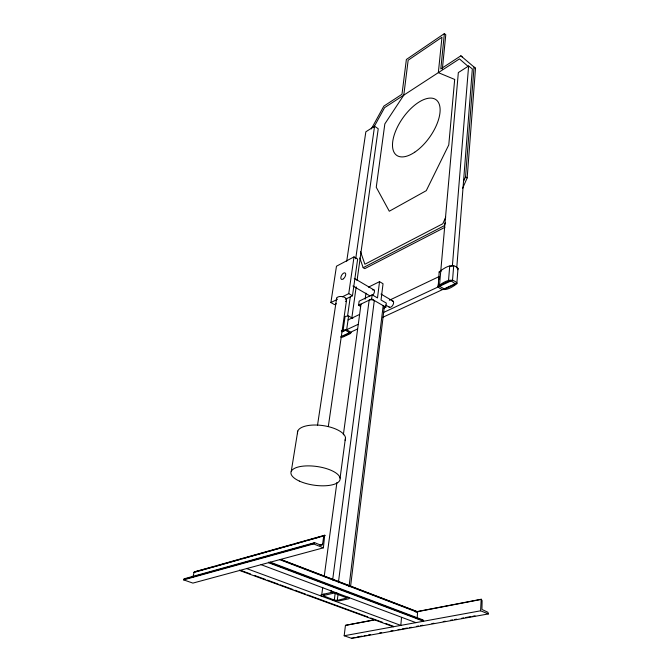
<?xml version="1.0" encoding="UTF-8"?>
<svg xmlns="http://www.w3.org/2000/svg" width="672" height="672" viewBox="0 0 672 672"><rect width="100%" height="100%" fill="white"/><g stroke="black" fill="none" stroke-linecap="round" stroke-linejoin="round"><path stroke-width="1.01" d="M375.262 619.626L345.442 625.363L344.182 635.754L351.792 638.4L488.376 613.931L488.393 613.452L487.796 612.226L481.942 609.437L482.101 600.608L481.186 599.248L415.372 611.906M488.376 613.931L480.581 610.806L481.186 599.248M462.554 188.471L467.166 177.912L475.507 68.3L460.849 55.826L440.807 68.922L444.368 33.6L445.78 34.726L442.361 68.998M456.876 282.946L458.01 268.388C452.466 262.013 444.091 268.136 439.177 271.9L438.178 286.936C443.797 292.967 452.13 287.297 457.153 283.525L456.876 282.946C451.282 276.637 442.882 282.635 437.884 286.364M463.453 181.583L465.562 176.778L474.029 67.124L475.507 68.3M456.742 267.952L472.34 68.922L468.619 65.99L458.338 72.576L439.538 284.886M452.357 266.255L468.619 65.99M423.637 620.768L423.604 621.23L268.472 562.682L268.556 562.187L423.637 620.768L423.066 619.954L270.06 562.094M452.533 280.224L453.709 265.642M448.51 280.678L449.719 266.112M417.169 618.778L417.581 611.747L281.022 559.507M438.455 283.828L438.178 286.936L383.46 312.514M438.816 279.686L439.093 276.578L389.348 300.258M401.528 617.484L400.798 625.397L246.658 568.571M351.792 638.4L351.834 637.972M383.964 308.078L385.829 307.196L386.316 303.089L381.041 300.006L383.04 283.744L379.537 281.66L368.474 287.154M349.045 586.723L383.183 305.668A3.662 1.898 7 0 1 384.224 307.574L350.624 586.001M337.26 600.365L347.08 597.954L334.093 593.099L322.879 595.619L334.295 600.071L337.26 600.365L338.058 594.124M379.537 281.66L377.496 297.94L372.154 294.815L359.15 301.165L358.596 305.264L360.368 306.272M334.295 600.071L335.227 592.805M338.386 582.7L374.304 300.51A3.679 1.924 7.3 0 0 369.155 300.14L332.632 580.045M358.596 305.264L371.616 298.948L372.154 294.815M322.241 596.442A4.301 1.243 7.4 0 1 321.754 594.628L331.002 592.536L331.279 590.453M340.074 478.145L345.484 437.674M365.156 299.183L365.963 293.118M321.754 594.628L322.736 587.362M324.274 575.946L336.899 482.563M343.35 434.834L361.015 304.088A3.654 1.898 7.6 0 0 360.268 305.869M323.61 596.131L323.896 594.056M322.602 544.228L323.753 535.937L324.702 535.231L323.392 547.84L192.898 583.103L183.607 579.869L184.069 578.819L314.647 542.682L321.174 545.303L322.098 545.185L322.602 544.228L319.578 545.051M351.817 318.024L356.177 286.826M357.042 280.594L378.235 128.772L374.573 126.218L365.845 131.804L346.718 261.248M347.6 315.748L350.255 297.1M355.706 258.779L374.573 126.218M341.275 330.943L343.132 330.07L345.097 316.394L348.608 316.025L346.668 329.717L351.246 332.548L349.927 333.799L342.476 337.252M345.316 299.326L352.472 295.772L357.647 259.064L354.026 256.88L336.47 266.221L330.884 302.568L334.58 304.651L336.37 303.761M342.493 296.755L348.751 293.63L354.026 256.88M183.607 579.869L313.597 543.917L314.026 542.758L314.647 542.682M328.331 426.384L346.534 300.233A5.074 2.646 8.3 0 0 341.267 296.486A5.074 2.646 8.3 0 0 336.84 299.544M317.503 425.342L336.655 298.15M291.245 471.458L297.755 431.105M239.686 569.999L239.602 570.486L393.397 626.758L393.439 626.304L385.552 623.414M192.881 577.13L194.183 571.931L324.702 535.231M445.712 217.132L442.823 223.734L364.888 264.23L360.444 251.462M445.393 222.902L444.133 225.784L363.157 267.674L359.814 257.956M371.305 128.948L383.863 106.109L401.982 94.273L406.375 59.48L444.368 33.6M373.666 127.546L384.602 107.646L459.446 58.892L468.544 66.772M457.766 269.741L458.01 268.388M247.96 557.382L248.43 556.979M440.714 271.37L441.462 270.799M444.847 227.354L364.778 268.64L363.157 267.674M330.884 302.568L337.134 299.443M348.054 319.914L359.318 314.555M341.914 331.288L345.534 330.246L349.902 332.984L340.872 337.168M342.014 331.892L345.534 330.246M357.983 324.425L346.668 329.717L343.132 330.07M439.505 286.314L451.172 280.862L455.574 284.054L444.688 289.094L439.505 286.314L440.185 285.289L449.165 281.089L451.172 280.862M340.981 336.664L349.784 332.581M350.918 332.06L357.529 328.994M383.023 317.184L442.512 289.607M443.839 288.994L455.515 283.584M450.366 266.524L451.508 266.188M214.301 566.588L194.779 571.847M216.317 566.026L240.492 559.213M242.508 558.65L266.683 551.846M268.691 551.275L292.866 544.471M294.882 543.9L304.954 541.061M306.97 540.498L319.057 537.096M321.073 536.525L325.105 535.391M193.822 572.502L323.753 535.937M183.7 579.398L313.673 543.404M345.442 625.363L373.523 620.138M416.716 611.831L481.505 599.382M344.182 635.754L480.581 610.806M352.867 637.787L354.917 637.417M356.975 637.048L362.107 636.124M364.157 635.762L366.215 635.393M368.264 635.023L370.322 634.654M379.562 632.99L381.612 632.621M390.852 630.966L392.91 630.596M398.042 629.672L400.092 629.303M402.15 628.942L407.282 628.018M409.332 627.648L411.39 627.278M416.522 626.354L418.58 625.985M420.63 625.624L422.68 625.254M431.928 623.591L433.978 623.221M443.218 621.566L445.276 621.197M450.408 620.273L452.458 619.903M454.516 619.534L456.565 619.172M461.698 618.248L463.756 617.879M465.805 617.509L470.938 616.585M472.996 616.216L475.045 615.854M332.917 600.373L338.848 600.944L348.146 598.937A4.309 1.243 7.2 0 0 347.777 597.131M241.66 570.721L250.53 573.972M254.47 575.417L265.314 579.382M267.28 580.104L278.124 584.077M280.098 584.8L292.908 589.487M294.882 590.209L305.718 594.182M307.692 594.905L367.811 616.921M370.768 618.005L382.595 622.331M261.097 564.673L415.901 622.642M280.72 559.591L416.833 611.629M279.527 559.566L417.715 612.36M313.597 543.917L323.392 547.84M348.608 316.025L352.817 318.385M348.751 293.63L352.472 295.772M371.616 298.948L385.829 307.196M352.926 285.995L370.012 295.94A3.612 1.915 -59.7 0 1 369.701 295.504M385.694 305.08L389.164 307.096M354.262 278.359L374.002 289.96M380.982 294.059L393.12 301.199M465.562 176.778L467.166 177.912M460.849 55.826L462.302 56.986M439.177 271.9L439.463 272.471M372.397 289.918A3.612 1.915 -59.7 0 1 374.472 291.379A3.612 1.915 -59.7 0 1 372.254 295.588M392.112 300.938A3.57 1.957 -59.7 0 1 392.868 305.08A3.57 1.957 -59.7 0 1 388.853 306.659M331.002 592.536A4.343 1.268 7.3 0 1 337.058 593.116M297.562 433.717A24.242 10.013 8.1 0 1 322.661 425.552A24.242 10.013 8.1 0 1 345.064 440.252M346.114 300.846A5.074 2.646 8.3 0 1 345.383 301.342M454.684 79.439L448.77 144.934L426.266 190.672L389.29 211.226L376.253 187.286L384.838 123.9L403.788 95.147L408.156 60.211L441.966 37.237L438.346 72.643L454.684 79.439M343.459 278.771A3.679 1.856 -59.6 0 0 345.29 273.084A3.679 1.856 -59.6 0 0 341.048 276.562A3.679 1.856 -59.6 0 0 343.459 278.771M414.725 152.208A34.062 16.489 -54.8 0 0 437.69 101.338A34.062 16.489 -54.8 0 0 396.522 128.982A34.062 16.489 -54.8 0 0 414.725 152.208M299.359 481.085A24.797 9.442 8 0 0 339.671 480.581A24.797 9.442 8 0 0 307.583 465.881A24.797 9.442 8 0 0 299.359 481.085"/></g></svg>
